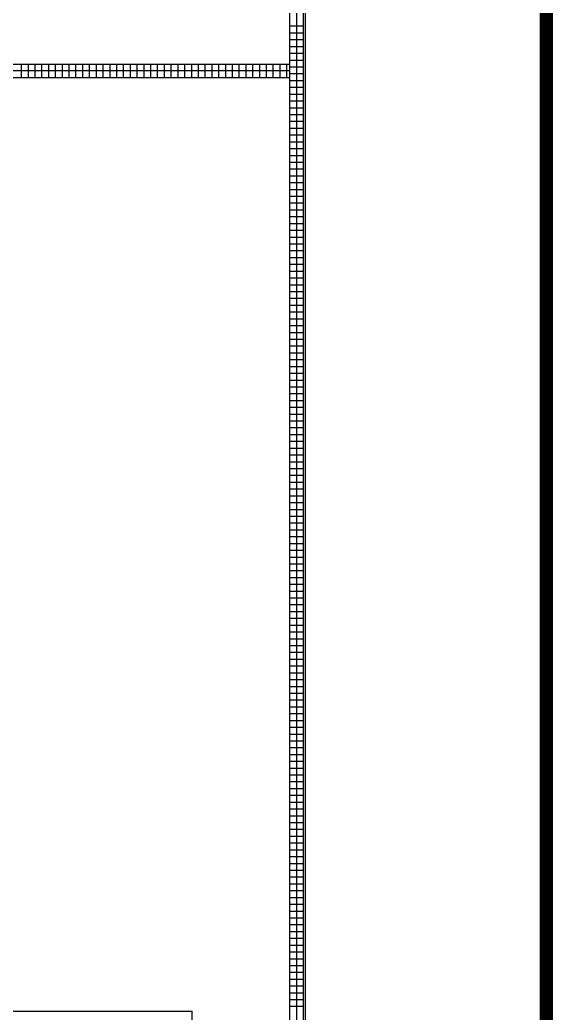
# Model space of a CAD drawing. Header units: millimetres. Extents: x 3165 to 3348, y 1853 to 2028.
# Drawn here: x 3308.5 to 3347.7, y 1893.7 to 1966.6 of the extents above; entities that cross this region are included whole.
import ezdxf

# ---------------------------------------------------------------- set-up
doc = ezdxf.new("R2010")
doc.units = ezdxf.units.MM
for name, color, linetype in [('A6', 50, 'Continuous'), ('Janela', 2, 'Continuous'), ('Linha de Piso', 7, 'Continuous')]:
    doc.layers.add(name, color=color, linetype=linetype)

msp = doc.modelspace()

# ---------------------------------------------------------------- linework, layer by layer
at = {"layer": 'A6', "const_width": 1}
msp.add_lwpolyline([(3347.214, 2026.207), (3347.214, 1853.625), (3165.261, 1853.625), (3165.261, 2027.282), (3347.214, 2026.207)], dxfattribs=at)
at = {"layer": 'Janela'}
for p, q in [((3328.378, 1890.777), (3328.378, 2008.177)), ((3329.378, 1890.777), (3329.378, 2008.177)), ((3329.528, 1890.777), (3329.528, 2008.177)), ((3292.153, 1963.377), (3328.378, 1963.377)), ((3328.378, 1962.377), (3292.153, 1962.377)), ((3270.59, 1893.827), (3321.178, 1893.827)), ((3321.178, 1887.777), (3321.178, 1893.827))]:
    msp.add_line(p, q, dxfattribs=at)
at = {"layer": 'Linha de Piso', "ltscale": 0.01}
for p, q in [((3328.878, 1890.777), (3328.878, 2008.177)), ((3328.378, 1966.177), (3329.378, 1966.177)), ((3328.378, 1965.677), (3329.378, 1965.677)), ((3328.378, 1965.177), (3329.378, 1965.177)), ((3328.378, 1964.677), (3329.378, 1964.677)), ((3328.378, 1964.177), (3329.378, 1964.177)), ((3308.653, 1962.377), (3308.653, 1963.377)), ((3309.153, 1962.377), (3309.153, 1963.377)), ((3309.653, 1962.377), (3309.653, 1963.377)), ((3310.153, 1962.377), (3310.153, 1963.377)), ((3310.653, 1962.377), (3310.653, 1963.377)), ((3311.153, 1962.377), (3311.153, 1963.377)), ((3311.653, 1962.377), (3311.653, 1963.377)), ((3312.153, 1962.377), (3312.153, 1963.377)), ((3312.653, 1962.377), (3312.653, 1963.377)), ((3313.153, 1962.377), (3313.153, 1963.377)), ((3313.653, 1962.377), (3313.653, 1963.377)), ((3314.153, 1962.377), (3314.153, 1963.377)), ((3314.153, 1962.377), (3314.153, 1963.377)), ((3314.653, 1962.377), (3314.653, 1963.377)), ((3315.153, 1962.377), (3315.153, 1963.377)), ((3315.653, 1962.377), (3315.653, 1963.377)), ((3316.153, 1962.377), (3316.153, 1963.377)), ((3316.653, 1962.377), (3316.653, 1963.377)), ((3317.153, 1962.377), (3317.153, 1963.377)), ((3317.653, 1962.377), (3317.653, 1963.377)), ((3318.153, 1962.377), (3318.153, 1963.377)), ((3318.653, 1962.377), (3318.653, 1963.377)), ((3319.153, 1962.377), (3319.153, 1963.377)), ((3319.653, 1962.377), (3319.653, 1963.377)), ((3320.153, 1962.377), (3320.153, 1963.377)), ((3320.653, 1962.377), (3320.653, 1963.377)), ((3320.653, 1962.377), (3320.653, 1963.377)), ((3321.153, 1962.377), (3321.153, 1963.377)), ((3321.653, 1962.377), (3321.653, 1963.377)), ((3322.153, 1962.377), (3322.153, 1963.377)), ((3322.653, 1962.377), (3322.653, 1963.377)), ((3323.153, 1962.377), (3323.153, 1963.377)), ((3323.653, 1962.377), (3323.653, 1963.377)), ((3324.153, 1962.377), (3324.153, 1963.377)), ((3324.653, 1962.377), (3324.653, 1963.377)), ((3325.153, 1962.377), (3325.153, 1963.377)), ((3325.653, 1962.377), (3325.653, 1963.377)), ((3326.153, 1962.377), (3326.153, 1963.377)), ((3326.653, 1962.377), (3326.653, 1963.377)), ((3327.153, 1962.377), (3327.153, 1963.377)), ((3327.153, 1962.377), (3327.153, 1963.377)), ((3327.653, 1962.377), (3327.653, 1963.377)), ((3328.153, 1962.377), (3328.153, 1963.377)), ((3328.378, 1963.677), (3329.378, 1963.677)), ((3328.378, 1963.677), (3329.378, 1963.677)), ((3328.378, 1963.177), (3329.378, 1963.177)), ((3328.378, 1962.877), (3277.153, 1962.877)), ((3328.378, 1962.677), (3329.378, 1962.677)), ((3328.378, 1962.677), (3329.378, 1962.677)), ((3328.378, 1962.177), (3329.378, 1962.177)), ((3328.378, 1961.677), (3329.378, 1961.677)), ((3328.378, 1961.177), (3329.378, 1961.177)), ((3328.378, 1961.177), (3329.378, 1961.177)), ((3328.378, 1960.677), (3329.378, 1960.677)), ((3328.378, 1960.177), (3329.378, 1960.177)), ((3328.378, 1960.177), (3329.378, 1960.177)), ((3328.378, 1959.677), (3329.378, 1959.677)), ((3328.378, 1959.177), (3329.378, 1959.177)), ((3328.378, 1958.677), (3329.378, 1958.677)), ((3328.378, 1958.177), (3329.378, 1958.177)), ((3328.378, 1957.677), (3329.378, 1957.677)), ((3328.378, 1957.177), (3329.378, 1957.177)), ((3328.378, 1957.177), (3329.378, 1957.177)), ((3328.378, 1956.677), (3329.378, 1956.677)), ((3328.378, 1956.177), (3329.378, 1956.177)), ((3328.378, 1956.177), (3329.378, 1956.177)), ((3328.378, 1955.677), (3329.378, 1955.677)), ((3328.378, 1955.177), (3329.378, 1955.177)), ((3328.378, 1954.677), (3329.378, 1954.677)), ((3328.378, 1954.677), (3329.378, 1954.677)), ((3328.378, 1954.177), (3329.378, 1954.177)), ((3328.378, 1953.677), (3329.378, 1953.677)), ((3328.378, 1953.677), (3329.378, 1953.677)), ((3328.378, 1953.177), (3329.378, 1953.177)), ((3328.378, 1952.677), (3329.378, 1952.677)), ((3328.378, 1952.177), (3329.378, 1952.177)), ((3328.378, 1951.677), (3329.378, 1951.677)), ((3328.378, 1951.177), (3329.378, 1951.177)), ((3328.378, 1950.677), (3329.378, 1950.677)), ((3328.378, 1950.677), (3329.378, 1950.677)), ((3328.378, 1950.177), (3329.378, 1950.177)), ((3328.378, 1949.677), (3329.378, 1949.677)), ((3328.378, 1949.677), (3329.378, 1949.677)), ((3328.378, 1949.177), (3329.378, 1949.177)), ((3328.378, 1948.677), (3329.378, 1948.677)), ((3328.378, 1948.177), (3329.378, 1948.177)), ((3328.378, 1948.177), (3329.378, 1948.177)), ((3328.378, 1947.677), (3329.378, 1947.677)), ((3328.378, 1947.177), (3329.378, 1947.177)), ((3328.378, 1947.177), (3329.378, 1947.177)), ((3328.378, 1946.677), (3329.378, 1946.677)), ((3328.378, 1946.177), (3329.378, 1946.177)), ((3328.378, 1945.677), (3329.378, 1945.677)), ((3328.378, 1945.177), (3329.378, 1945.177)), ((3328.378, 1944.677), (3329.378, 1944.677)), ((3328.378, 1944.177), (3329.378, 1944.177)), ((3328.378, 1944.177), (3329.378, 1944.177)), ((3328.378, 1943.677), (3329.378, 1943.677)), ((3328.378, 1943.177), (3329.378, 1943.177)), ((3328.378, 1943.177), (3329.378, 1943.177)), ((3328.378, 1942.677), (3329.378, 1942.677)), ((3328.378, 1942.177), (3329.378, 1942.177)), ((3328.378, 1941.677), (3329.378, 1941.677)), ((3328.378, 1941.677), (3329.378, 1941.677)), ((3328.378, 1941.177), (3329.378, 1941.177)), ((3328.378, 1940.677), (3329.378, 1940.677)), ((3328.378, 1940.677), (3329.378, 1940.677)), ((3328.378, 1940.177), (3329.378, 1940.177)), ((3328.378, 1939.677), (3329.378, 1939.677)), ((3328.378, 1939.177), (3329.378, 1939.177)), ((3328.378, 1938.677), (3329.378, 1938.677)), ((3328.378, 1938.177), (3329.378, 1938.177)), ((3328.378, 1937.677), (3329.378, 1937.677)), ((3328.378, 1937.677), (3329.378, 1937.677)), ((3328.378, 1937.177), (3329.378, 1937.177)), ((3328.378, 1936.677), (3329.378, 1936.677)), ((3328.378, 1936.677), (3329.378, 1936.677)), ((3328.378, 1936.177), (3329.378, 1936.177)), ((3328.378, 1935.677), (3329.378, 1935.677)), ((3328.378, 1935.177), (3329.378, 1935.177)), ((3328.378, 1935.177), (3329.378, 1935.177)), ((3328.378, 1934.677), (3329.378, 1934.677)), ((3328.378, 1934.177), (3329.378, 1934.177)), ((3328.378, 1934.177), (3329.378, 1934.177)), ((3328.378, 1933.677), (3329.378, 1933.677)), ((3328.378, 1933.177), (3329.378, 1933.177)), ((3328.378, 1932.677), (3329.378, 1932.677)), ((3328.378, 1932.177), (3329.378, 1932.177)), ((3328.378, 1931.677), (3329.378, 1931.677)), ((3328.378, 1931.177), (3329.378, 1931.177)), ((3328.378, 1931.177), (3329.378, 1931.177)), ((3328.378, 1930.677), (3329.378, 1930.677)), ((3328.378, 1930.177), (3329.378, 1930.177)), ((3328.378, 1930.177), (3329.378, 1930.177)), ((3328.378, 1929.677), (3329.378, 1929.677)), ((3328.378, 1929.177), (3329.378, 1929.177)), ((3328.378, 1928.677), (3329.378, 1928.677)), ((3328.378, 1928.677), (3329.378, 1928.677)), ((3328.378, 1928.177), (3329.378, 1928.177)), ((3328.378, 1927.677), (3329.378, 1927.677)), ((3328.378, 1927.677), (3329.378, 1927.677)), ((3328.378, 1927.177), (3329.378, 1927.177)), ((3328.378, 1926.677), (3329.378, 1926.677)), ((3328.378, 1926.177), (3329.378, 1926.177)), ((3328.378, 1925.677), (3329.378, 1925.677)), ((3328.378, 1925.177), (3329.378, 1925.177)), ((3328.378, 1924.677), (3329.378, 1924.677)), ((3328.378, 1924.677), (3329.378, 1924.677)), ((3328.378, 1924.177), (3329.378, 1924.177)), ((3328.378, 1923.677), (3329.378, 1923.677)), ((3328.378, 1923.677), (3329.378, 1923.677)), ((3328.378, 1923.177), (3329.378, 1923.177)), ((3328.378, 1922.677), (3329.378, 1922.677)), ((3328.378, 1922.177), (3329.378, 1922.177)), ((3328.378, 1922.177), (3329.378, 1922.177)), ((3328.378, 1921.677), (3329.378, 1921.677)), ((3328.378, 1921.177), (3329.378, 1921.177)), ((3328.378, 1921.177), (3329.378, 1921.177)), ((3328.378, 1920.677), (3329.378, 1920.677)), ((3328.378, 1920.177), (3329.378, 1920.177)), ((3328.378, 1919.677), (3329.378, 1919.677)), ((3328.378, 1919.177), (3329.378, 1919.177)), ((3328.378, 1918.677), (3329.378, 1918.677)), ((3328.378, 1918.177), (3329.378, 1918.177)), ((3328.378, 1918.177), (3329.378, 1918.177)), ((3328.378, 1917.677), (3329.378, 1917.677)), ((3328.378, 1917.177), (3329.378, 1917.177)), ((3328.378, 1917.177), (3329.378, 1917.177)), ((3328.378, 1916.677), (3329.378, 1916.677)), ((3328.378, 1916.177), (3329.378, 1916.177)), ((3328.378, 1915.677), (3329.378, 1915.677)), ((3328.378, 1915.677), (3329.378, 1915.677)), ((3328.378, 1915.177), (3329.378, 1915.177)), ((3328.378, 1914.677), (3329.378, 1914.677)), ((3328.378, 1914.677), (3329.378, 1914.677)), ((3328.378, 1914.177), (3329.378, 1914.177)), ((3328.378, 1913.677), (3329.378, 1913.677)), ((3328.378, 1913.177), (3329.378, 1913.177)), ((3328.378, 1912.677), (3329.378, 1912.677)), ((3328.378, 1912.177), (3329.378, 1912.177)), ((3328.378, 1911.677), (3329.378, 1911.677)), ((3328.378, 1911.677), (3329.378, 1911.677)), ((3328.378, 1911.177), (3329.378, 1911.177)), ((3328.378, 1910.677), (3329.378, 1910.677)), ((3328.378, 1910.677), (3329.378, 1910.677)), ((3328.378, 1910.177), (3329.378, 1910.177)), ((3328.378, 1909.677), (3329.378, 1909.677)), ((3328.378, 1909.177), (3329.378, 1909.177)), ((3328.378, 1909.177), (3329.378, 1909.177)), ((3328.378, 1908.677), (3329.378, 1908.677)), ((3328.378, 1908.177), (3329.378, 1908.177)), ((3328.378, 1908.177), (3329.378, 1908.177)), ((3328.378, 1907.677), (3329.378, 1907.677)), ((3328.378, 1907.177), (3329.378, 1907.177)), ((3328.378, 1906.677), (3329.378, 1906.677)), ((3328.378, 1906.177), (3329.378, 1906.177)), ((3328.378, 1905.677), (3329.378, 1905.677)), ((3328.378, 1905.177), (3329.378, 1905.177)), ((3328.378, 1905.177), (3329.378, 1905.177)), ((3328.378, 1904.677), (3329.378, 1904.677)), ((3328.378, 1904.177), (3329.378, 1904.177)), ((3328.378, 1904.177), (3329.378, 1904.177)), ((3328.378, 1903.677), (3329.378, 1903.677)), ((3328.378, 1903.177), (3329.378, 1903.177)), ((3328.378, 1902.677), (3329.378, 1902.677)), ((3328.378, 1902.677), (3329.378, 1902.677)), ((3328.378, 1902.177), (3329.378, 1902.177)), ((3328.378, 1901.677), (3329.378, 1901.677)), ((3328.378, 1901.677), (3329.378, 1901.677)), ((3328.378, 1901.177), (3329.378, 1901.177)), ((3328.378, 1900.677), (3329.378, 1900.677)), ((3328.378, 1900.177), (3329.378, 1900.177)), ((3328.378, 1899.677), (3329.378, 1899.677)), ((3328.378, 1899.177), (3329.378, 1899.177)), ((3328.378, 1898.677), (3329.378, 1898.677)), ((3328.378, 1898.677), (3329.378, 1898.677)), ((3328.378, 1898.177), (3329.378, 1898.177)), ((3328.378, 1897.677), (3329.378, 1897.677)), ((3328.378, 1897.677), (3329.378, 1897.677)), ((3328.378, 1897.177), (3329.378, 1897.177)), ((3328.378, 1896.677), (3329.378, 1896.677)), ((3328.378, 1896.177), (3329.378, 1896.177)), ((3328.378, 1896.177), (3329.378, 1896.177)), ((3328.378, 1895.677), (3329.378, 1895.677)), ((3328.378, 1895.177), (3329.378, 1895.177)), ((3328.378, 1895.177), (3329.378, 1895.177)), ((3328.378, 1894.677), (3329.378, 1894.677)), ((3328.378, 1894.177), (3329.378, 1894.177))]:
    msp.add_line(p, q, dxfattribs=at)
at = {"layer": 'Linha de Piso'}
for p in [(3299.653, 1963.377), (3307.153, 1963.377)]:
    msp.add_line(p, (3328.378, 1963.377), dxfattribs=at)

doc.saveas('drawing.dxf')
